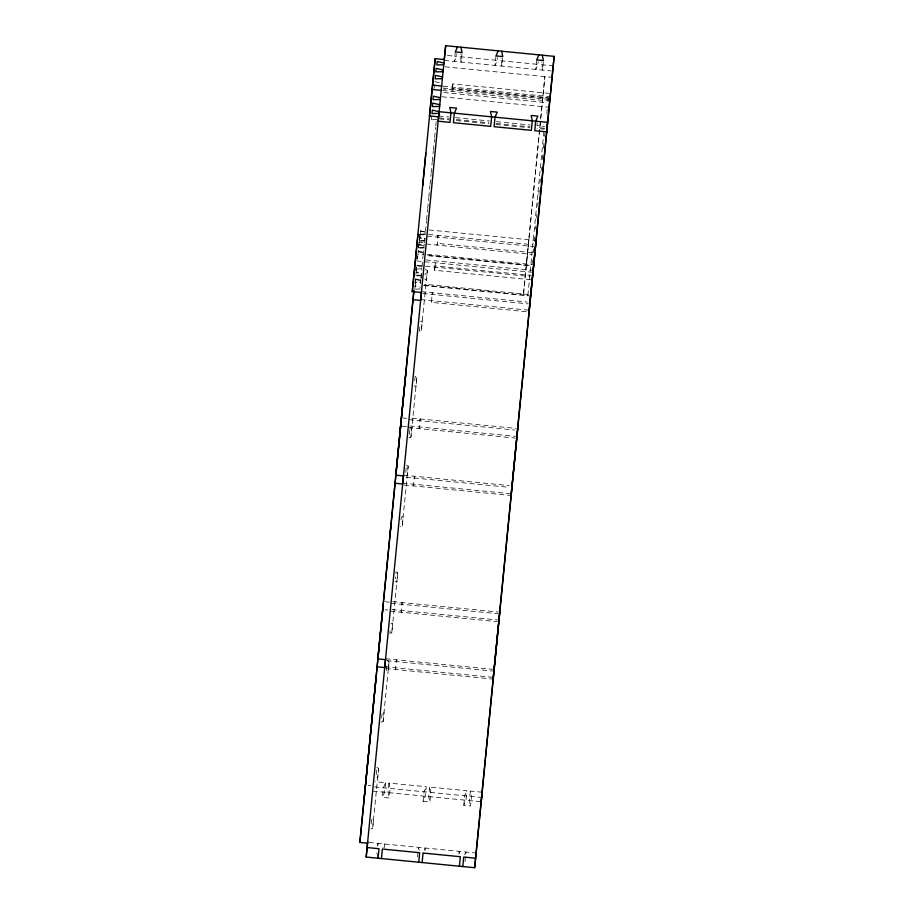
<?xml version="1.0" encoding="UTF-8"?>
<svg xmlns="http://www.w3.org/2000/svg" width="914" height="914" viewBox="0 0 914 914"><rect width="100%" height="100%" fill="white"/><g stroke="black" fill="none" stroke-linecap="round" stroke-linejoin="round"><path stroke-width="0.69" stroke-dasharray="4.57 3.43" d="M415.893 270.647L416.167 267.825M417.001 259.348L417.275 256.514M418.109 248.037L418.384 245.215L418.098 247.98M415.39 279.753L415.139 282.255L421 281.946M416.67 266.831L415.836 275.308L421.697 275M417.572 257.942L417.812 255.44M419.103 242.53L417.915 254.469L423.776 254.172M419.298 240.576L419.914 234.338L424.599 234.087M434.139 88.532L434.504 84.785M419.652 237.114L419.892 234.612M420.303 288.893L414.819 289.235L415.779 279.513L421.091 280.906M425.159 240.279L419.675 240.622L420.623 230.899L424.61 231.95M436.869 119.483L431.385 119.825L431.625 117.323M420.783 279.136L420.223 284.814L420.314 283.843M420.874 278.164L421.891 267.768M421.982 266.797L422.999 256.4M423.102 255.429L424.21 244.072M424.347 242.644L425.318 232.704M425.456 231.276L426.472 220.891M426.575 219.92L427.581 209.523M427.683 208.552L428.7 198.155M428.792 197.184L429.911 185.816M430.048 184.4L431.054 174.014M431.157 173.032L432.173 162.646M432.265 161.675L433.282 151.278M433.385 150.307L434.493 138.939M434.63 137.523L435.601 127.572M435.738 126.155L436.481 118.603M421.365 278.199L421.777 273.96L416.099 272.532M371.301 823.537L371.701 819.47L373.586 818.773L372.661 828.29L370.764 828.975M376.625 770.102L375.962 776.889L377.688 777.94L378.613 768.423L376.899 767.383M381.606 718.141L382.143 712.703M386.805 666.055L386.405 670.133L388.13 671.173L389.056 661.656L387.342 660.616M390.152 630.717L389.89 633.436L391.786 632.739L397.739 572.884L396.025 571.833L395.351 578.631M400.995 519.872L401.269 517.153L403.154 516.467L402.229 525.984L400.332 526.67M406.193 467.785L405.53 474.583L407.256 475.634L408.181 466.117L406.467 465.066M409.815 429.729L409.015 437.886L410.912 437.2L416.864 377.333L415.15 376.294L414.476 383.08M419.857 327.052L419.457 331.131L421.354 330.434L427.306 270.567L425.593 269.527L425.056 274.965M381.207 722.22L383.103 721.523L384.029 712.006M391.786 632.739L392.712 623.234L390.826 623.919M410.912 437.2L411.837 427.683L409.952 428.369M421.354 330.434L422.279 320.917L420.394 321.614M397.739 572.884L396.813 582.389L395.088 581.35M416.864 377.333L415.939 386.851L414.213 385.799M427.306 270.567L426.381 280.084L424.656 279.044M377.539 846.056L377.802 843.336L378.385 846.021M482.169 792.232L470.31 791.067L471.487 796.437L470.55 805.954L463.775 805.291L465.991 800.253L466.917 790.736L429.626 787.068L430.802 792.438L429.877 801.955L423.091 801.292L425.307 796.254L426.244 786.737L388.953 783.07L390.129 788.451L389.193 797.956L382.418 797.294L383.343 787.777L385.559 782.738L375.014 781.699M455.321 51.904L454.384 61.421L456.6 56.382L456.863 53.663M526.19 311.685L431.385 302.374L432.333 292.709L432.162 294.445M530.806 279.718L434.584 270.27L434.893 267.094M452.51 87.104L452.818 83.928L549.04 93.377M385.559 782.738L384.634 792.255L382.418 797.294M388.953 783.07L388.016 792.587L389.193 797.956M461.958 53.937L461.17 62.095L460.256 53.995M384.177 848.078L384.577 843.999L382.92 847.781M417.549 856.852L418.475 847.335L419.366 851.368M423.091 801.292L424.027 791.775L426.244 786.737M495.994 55.903L495.068 65.42L497.285 60.381L497.547 57.662M429.626 787.068L428.7 796.585L429.877 801.955M502.643 57.936L501.843 66.082L500.941 57.993M424.999 850.717L425.261 847.998L423.045 853.048M458.897 854.053L459.159 851.334L459.742 854.019M463.775 805.291L464.7 795.774L466.917 790.736M536.678 59.901L535.741 69.418L537.958 64.38L538.22 61.661M470.31 791.067L469.373 800.584L470.55 805.954M543.327 61.924L542.528 70.081L541.614 61.992M465.009 861.514L465.934 851.997L464.278 855.778M537.249 122.922L536.975 125.641L544.607 126.395M424.473 285.237L527.881 295.393L544.23 128.211L537.146 127.514M532.462 260.319L531.948 265.551L427.124 255.257M533.205 252.767L533.57 248.951M534.313 241.399L534.724 237.137M535.524 229.06L535.844 225.781M536.632 217.703L536.952 214.413M537.74 206.335L538.163 202.074M538.894 194.522L539.317 190.261M540.014 183.154L540.425 178.893M541.214 170.815L541.534 167.536M542.333 159.459L542.745 155.197M543.442 148.091L543.899 143.384M544.595 136.277L544.87 133.433M546.812 113.542L547.235 109.28M548.023 101.214L548.309 98.369L443.484 88.064M415.87 270.338L416.144 267.539M416.99 259.153L417.264 256.366M415.413 279.478L415.059 282.952L420.92 282.643M419.332 240.119L419.572 237.8L425.25 239.24M431.385 119.825L431.614 117.506M414.819 289.235L415.162 285.762L420.474 287.156M415.424 282.986L415.779 279.513M419.675 240.622L420.017 237.149L425.33 238.543M420.394 233.207L420.623 230.899M402.229 525.984L408.181 466.117M383.103 721.523L389.056 661.656M372.661 828.29L378.613 768.423M452.818 83.928L452.076 91.434L452.384 88.27L548.606 97.718M431.385 302.374L431.568 300.637M434.584 270.27L435.327 262.752L435.018 265.928L531.228 275.388M437.886 237.149L438.057 235.412L437.109 245.078L437.28 243.341L532.085 252.652M414.213 477.999L414.385 476.263L413.436 485.928L413.608 484.192M419.937 420.703L420.109 418.966L419.16 428.632L419.332 426.895M396.253 661.587L396.436 659.851L395.488 669.516L395.659 667.78M401.977 604.291L402.149 602.554L401.2 612.22L401.372 610.483M541.876 106.572L523.368 295.348L544.87 76.627L542.31 102.231M526.361 265.391L528.909 239.788M544.23 128.211L544.127 129.182L537.055 128.486M527.881 295.393L527.972 294.422L424.564 284.265M548.309 98.369L548.206 99.34L443.381 89.035M420.28 234.372L424.393 234.121M419.218 241.273L425.079 240.976M418.612 247.523L423.296 247.283M424.382 247.923L418.532 248.22L418.955 244.049L423.502 245.203M416.453 269.059L421.137 268.819M421.605 275.697L415.756 276.005L416.178 271.835L421.868 273.263M447.369 55.48L456.6 56.382M459.993 56.714L497.285 60.381M500.666 60.712L537.958 64.38M541.351 64.711L551.896 65.751M444.215 60.427L551.291 70.949M445.015 66.813L550.879 77.21M443.073 86.167L548.731 96.553M442.639 90.509L549.702 101.031M443.873 92.554L547.12 102.711M442.022 96.758L547.68 107.144M438.674 115.987L448.843 116.981M455.572 117.643L489.516 120.979M496.302 121.642L530.246 124.978M439.406 117.906L449.322 118.889M456.406 119.585L488.99 122.784M496.074 123.481L530.063 126.818M439.314 118.889L449.231 119.86M456.315 120.557L488.887 123.756M495.971 124.453L529.971 127.789M429.054 229.974L536.13 240.496M428.563 234.475L532.862 244.724M419.298 234.441L424.519 234.955M427.032 236.086L534.107 246.609M418.658 242.393L423.788 242.895M426.267 244.015L531.914 254.389M427.226 254.275L532.051 264.58M427.912 255.714L531.171 265.871M426.073 259.919L531.731 270.304M416.647 260.924L531.548 272.212M417.527 265.391L529.709 276.416M423.513 285.534L530.577 296.056M421.491 291.635L527.149 302.02M422.679 293.508L528.383 303.894M420.714 299.575L527.778 310.086M411.974 418.166L516.319 428.426M402.777 417.984L406.627 418.361M409.084 419.64L514.731 430.014M409.838 425.958L515.542 436.355M401.989 426.073L407.118 426.575M408.307 427.569L515.37 438.092M403.542 475.2L509.189 485.574M406.079 477.199L509.018 487.311M402.766 483.129L509.829 493.651M403.942 484.991L509.658 495.377M392.654 601.618L498.37 612.003M384.805 601.732L389.935 602.235M391.123 603.229L498.187 613.74M391.877 609.547L497.593 619.943M385.308 609.787L387.879 610.038M390.358 611.158L497.422 621.68M385.582 658.777L492.646 669.299M386.771 660.651L492.475 671.036M384.805 666.717L491.869 677.228M385.994 668.58L491.698 678.965M368.136 785.412L370.696 785.663M374.443 786.908L481.655 797.442M372.763 791.09L479.93 801.612M368.902 842.468L476.114 853.002M434.836 81.586L439.371 82.74M420.257 230.865L424.804 232.007M418.875 244.746L423.422 245.9M418.258 250.996L423.947 252.435M418.178 251.693L423.868 253.132M416.795 265.586L421.343 266.728M415.493 278.781L420.04 279.924M376.865 852.853L377.756 856.886"/><path stroke-width="1.37" d="M422.759 185.234L425.798 153.278M421.4 292.503L412.271 291.612L435.167 58.656L444.307 59.559M367.542 843.211L359.853 842.445L383.389 603M413.962 290.435L377.802 658.891L385.491 659.645M413.779 291.292L395.773 475.154L403.462 475.908M382.749 609.535L359.853 842.445M383.526 601.595L400.709 425.947M482.169 792.232L474.663 867.717L366.183 857.058L439.086 111.679L432.345 110.103L432.002 113.576L438.926 113.382M444.318 59.467L445.666 45.7L554.147 56.36L481.244 801.749M378.042 858.223L378.979 848.718L367.108 847.541M381.435 858.566L382.36 849.049L419.652 852.705L418.726 862.222M422.119 862.553L423.045 853.048L460.336 856.704L459.399 866.221M462.792 866.552L463.729 857.035L475.588 858.212M474.663 867.717L547.566 122.339L439.086 111.679M435.167 58.656L429.443 115.952L438.583 116.855M412.271 291.612L415.344 260.787M415.482 259.405L417.984 234.315M400.366 428.289L406.079 370.993M363.966 800.424L375.791 680.644M445.666 45.7L438.149 121.196L450.019 122.362L450.945 112.845L449.768 107.464L456.554 108.138L454.338 113.176L453.401 122.693L490.692 126.349L491.629 116.843L490.452 111.462L497.227 112.125L495.011 117.175L494.086 126.692L531.377 130.348L532.302 120.831L531.125 115.461L537.912 116.124L535.695 121.174L534.77 130.691L546.629 131.856M421.468 292.057L420.634 300.443L412.934 299.678M403.508 475.611L402.674 483.997L394.985 483.232M385.559 659.2L384.725 667.586L377.036 666.82M366.183 857.058L367.725 841.623M546.538 132.896L554.147 56.36M529.023 311.971L536.13 240.496M511.063 495.525L517.735 428.563M493.114 679.113L499.775 612.151M422.805 184.914L422.931 183.725M389.878 535.41L391.021 524.979M457.537 46.865L455.321 51.904L462.096 52.578L460.919 47.197M498.21 50.864L495.994 55.903L502.78 56.577L501.603 51.195M538.894 54.863L536.678 59.901L543.453 60.564L542.276 55.194M443.953 63.032L437.2 61.489L436.846 64.963L443.781 64.768M443.267 69.978L436.138 68.401L435.795 71.863L443.096 71.715M442.57 76.913L435.441 75.336L435.098 78.81L442.399 78.65M432.528 85.139L441.85 86.053M432.094 89.481L441.416 90.395M440.491 97.752L433.362 96.176L433.019 99.649L440.32 99.489M439.794 104.699L432.676 103.122L432.322 106.595L439.623 106.435"/></g></svg>
